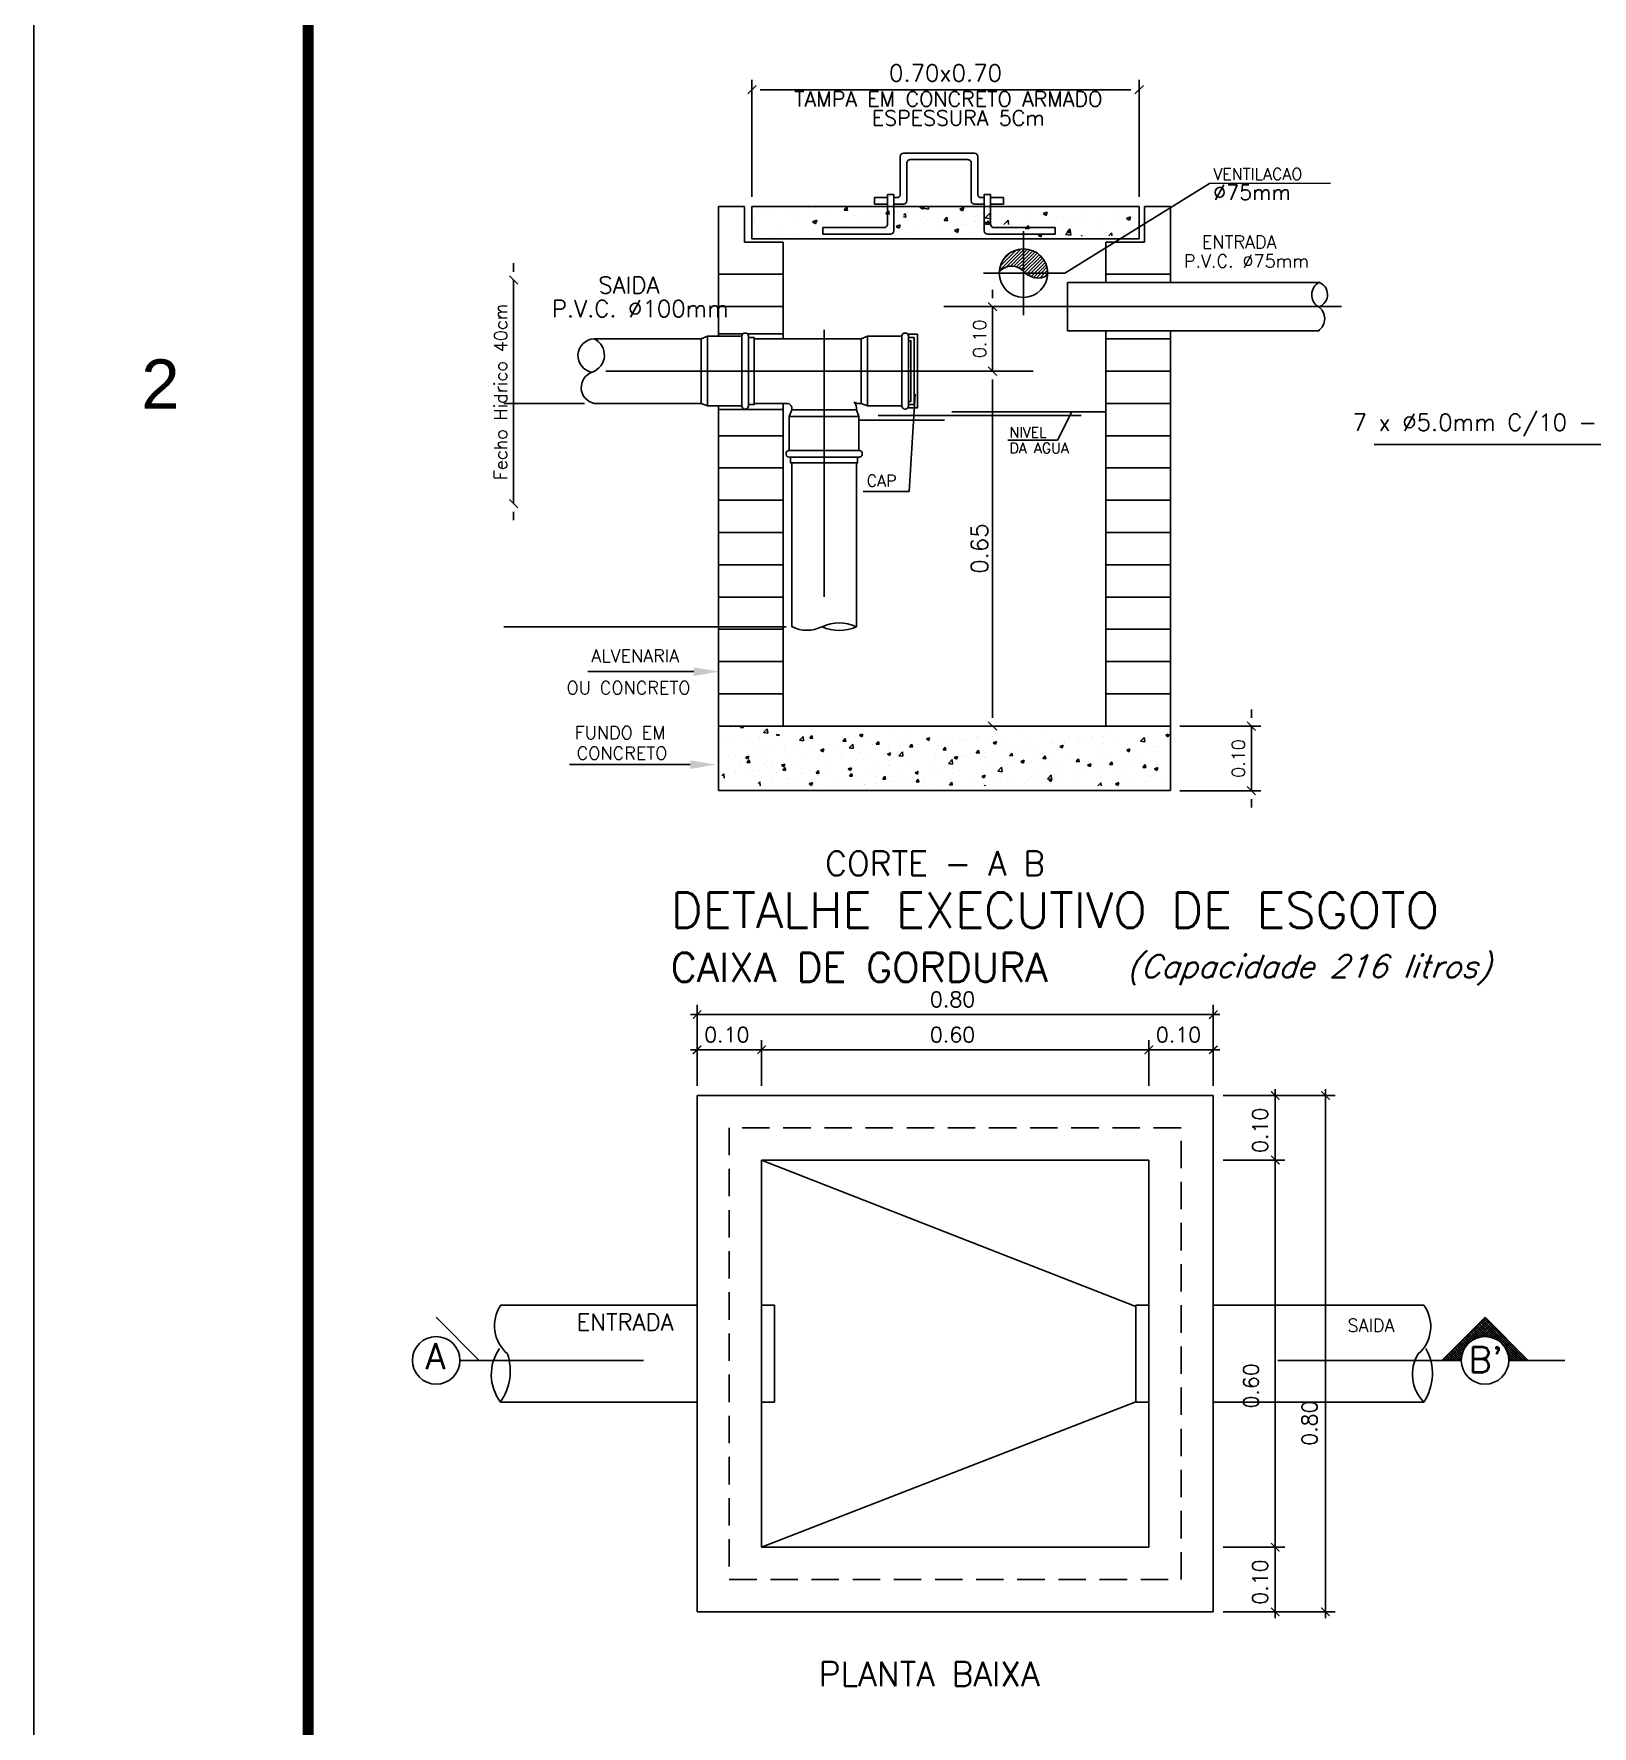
# Model space of a CAD drawing. Header units: millimetres. Extents: x 3923 to 4120, y 744 to 867.
# Drawn here: x 4036.32 to 4050.52, y 776.3 to 791.72 of the extents above; entities that cross this region are included whole.
import ezdxf
from ezdxf.enums import TextEntityAlignment as Align

# ---------------------------------------------------------------- set-up
doc = ezdxf.new("R2010")
doc.units = ezdxf.units.MM
doc.linetypes.add('CENTER2', pattern=[28.575, 19.05, -3.175, 3.175, -3.175])
doc.linetypes.add('HIDDEN', pattern=[0.375, 0.25, -0.125])
for name, color, linetype in [('A-LAYOUT', 7, 'Continuous'), ('DETALLHES_CAIXAS', 6, 'Continuous'), ("PRANCHA - PROJETU'S", 7, 'Continuous'), ('TXT_1', 2, 'Continuous'), ('TXT_2', 6, 'Continuous')]:
    doc.layers.add(name, color=color, linetype=linetype)
doc.styles.add('ADITIVOCAD', font='ROMANS.shx')
doc.styles.add('ARIAL', font='arial.ttf', dxfattribs={"height": 2})
doc.styles.add('ROMANS', font='romans__.ttf', dxfattribs={"height": 0.1})

# ---------------------------------------------------------------- blocks, each defined once
blk = doc.blocks.new('ADFSGASDFG')
at = {"layer": "PRANCHA - PROJETU'S", "color": 1}
blk.add_line((276.578, 107.346), (276.578, 47.946), dxfattribs=at)
at = {"layer": "PRANCHA - PROJETU'S", "color": 4, "const_width": 0.1}
blk.add_lwpolyline([(279.078, 106.346), (359.678, 106.346), (359.678, 48.946), (279.078, 48.946)], close=True, dxfattribs=at)
at = {"layer": "PRANCHA - PROJETU'S", "color": 50, "linetype": 'Continuous', "style": 'ARIAL'}
blk.add_text('2', height=0.45, dxfattribs=at).set_placement((277.732, 92.496), align=Align.MIDDLE)
blk = doc.blocks.new('*X860')
at = {"color": 0}
for p, q in [((189.809, 137.783), (190.139, 138.114)), ((189.823, 137.85), (190.072, 138.1)), ((189.872, 137.952), (189.97, 138.051)), ((189.912, 137.834), (190.181, 138.103)), ((189.98, 137.849), (190.181, 138.05)), ((190.031, 137.847), (190.181, 137.997)), ((190.074, 137.837), (190.181, 137.944)), ((190.181, 138.103), (190.194, 138.116)), ((190.181, 138.05), (190.242, 138.111)), ((190.181, 137.997), (190.286, 138.101)), ((190.181, 137.944), (190.325, 138.087)), ((190.181, 137.891), (190.361, 138.07)), ((190.181, 137.838), (190.394, 138.05)), ((190.181, 137.785), (190.424, 138.027)), ((190.198, 137.749), (190.451, 138.001)), ((190.244, 137.741), (190.476, 137.973)), ((190.297, 137.741), (190.498, 137.942)), ((190.112, 137.821), (190.181, 137.891)), ((190.144, 137.801), (190.181, 137.838)), ((190.173, 137.776), (190.181, 137.785)), ((190.227, 137.724), (190.244, 137.741)), ((190.259, 137.703), (190.297, 137.741)), ((190.295, 137.686), (190.35, 137.741)), ((190.335, 137.673), (190.403, 137.741)), ((190.35, 137.741), (190.517, 137.908)), ((190.38, 137.665), (190.456, 137.741)), ((190.403, 137.741), (190.533, 137.871)), ((190.433, 137.665), (190.509, 137.741)), ((190.456, 137.741), (190.545, 137.831)), ((190.5, 137.679), (190.556, 137.735)), ((190.509, 137.741), (190.554, 137.786))]:
    blk.add_line(p, q, dxfattribs=at)
blk = doc.blocks.new('*X858')
at = {"color": 0}
for p, q in [((101.59, 65.457), (101.923, 65.79)), ((101.608, 65.457), (101.932, 65.781)), ((101.626, 65.457), (101.941, 65.772)), ((101.643, 65.457), (101.95, 65.763)), ((101.661, 65.457), (101.958, 65.755)), ((101.878, 65.636), (101.822, 65.692)), ((101.892, 65.639), (101.831, 65.701)), ((101.908, 65.641), (101.84, 65.709)), ((101.847, 65.626), (101.967, 65.746)), ((101.925, 65.641), (101.848, 65.718)), ((101.944, 65.64), (101.857, 65.727)), ((101.966, 65.636), (101.866, 65.736)), ((101.874, 65.635), (101.976, 65.737)), ((101.993, 65.627), (101.875, 65.745)), ((102.035, 65.602), (101.884, 65.754)), ((102.198, 65.457), (101.893, 65.762)), ((101.897, 65.64), (101.985, 65.728)), ((102.216, 65.457), (101.901, 65.771)), ((102.233, 65.457), (101.91, 65.78)), ((101.916, 65.641), (101.994, 65.719)), ((102.251, 65.457), (101.919, 65.789)), ((101.933, 65.641), (102.003, 65.71)), ((101.949, 65.639), (102.011, 65.702)), ((101.964, 65.636), (102.02, 65.693)), ((101.744, 65.505), (101.689, 65.559)), ((101.748, 65.518), (101.698, 65.568)), ((101.753, 65.531), (101.707, 65.577)), ((101.759, 65.543), (101.716, 65.586)), ((101.765, 65.554), (101.725, 65.594)), ((101.772, 65.565), (101.733, 65.603)), ((101.78, 65.575), (101.742, 65.612)), ((101.788, 65.584), (101.751, 65.621)), ((101.797, 65.593), (101.76, 65.63)), ((101.807, 65.601), (101.769, 65.639)), ((101.817, 65.609), (101.778, 65.648)), ((101.827, 65.615), (101.787, 65.656)), ((101.839, 65.622), (101.795, 65.665)), ((101.851, 65.627), (101.804, 65.674)), ((101.864, 65.632), (101.813, 65.683)), ((101.978, 65.633), (102.029, 65.684)), ((101.991, 65.628), (102.038, 65.675)), ((102.003, 65.622), (102.047, 65.666)), ((102.015, 65.616), (102.056, 65.657)), ((102.025, 65.609), (102.065, 65.649)), ((102.036, 65.602), (102.073, 65.64)), ((102.045, 65.594), (102.082, 65.631)), ((102.054, 65.585), (102.091, 65.622)), ((102.062, 65.576), (102.1, 65.613)), ((102.18, 65.457), (102.067, 65.571)), ((102.07, 65.566), (102.109, 65.604)), ((102.077, 65.555), (102.118, 65.595)), ((102.084, 65.544), (102.126, 65.587)), ((102.09, 65.532), (102.135, 65.578)), ((102.095, 65.52), (102.144, 65.569)), ((102.099, 65.506), (102.153, 65.56)), ((101.597, 65.457), (101.592, 65.462)), ((101.615, 65.457), (101.601, 65.471)), ((101.632, 65.457), (101.61, 65.48)), ((101.65, 65.457), (101.619, 65.488)), ((101.668, 65.457), (101.627, 65.497)), ((101.685, 65.457), (101.636, 65.506)), ((101.703, 65.457), (101.645, 65.515)), ((101.721, 65.457), (101.654, 65.524)), ((101.737, 65.458), (101.663, 65.533)), ((101.738, 65.475), (101.672, 65.541)), ((101.679, 65.457), (101.753, 65.531)), ((101.74, 65.49), (101.68, 65.55)), ((101.696, 65.457), (101.744, 65.504)), ((101.714, 65.457), (101.739, 65.482)), ((101.732, 65.457), (101.737, 65.463)), ((102.163, 65.457), (102.092, 65.528)), ((102.145, 65.457), (102.1, 65.502)), ((102.102, 65.492), (102.162, 65.551)), ((102.127, 65.457), (102.104, 65.48)), ((102.105, 65.477), (102.171, 65.542)), ((102.106, 65.46), (102.179, 65.534)), ((102.109, 65.457), (102.106, 65.461)), ((102.121, 65.457), (102.188, 65.525)), ((102.138, 65.457), (102.197, 65.516)), ((102.156, 65.457), (102.206, 65.507)), ((102.174, 65.457), (102.215, 65.498)), ((102.191, 65.457), (102.224, 65.489)), ((102.209, 65.457), (102.232, 65.481)), ((102.227, 65.457), (102.241, 65.472)), ((102.244, 65.457), (102.25, 65.463))]:
    blk.add_line(p, q, dxfattribs=at)

msp = doc.modelspace()

# ---------------------------------------------------------------- linework, layer by layer
at = {"layer": 'A-LAYOUT', "linetype": 'ByBlock'}
for p, q in [((4042.906, 791.254), (4042.829, 791.177)), ((4042.868, 790.239), (4042.868, 791.304)), ((4046.358, 791.177), (4046.435, 791.254)), ((4046.397, 790.239), (4046.397, 791.304)), ((4042.944, 791.215), (4046.32, 791.215)), ((4040.696, 789.557), (4040.696, 789.633)), ((4040.658, 789.519), (4040.734, 789.442)), ((4040.696, 787.444), (4040.696, 789.48)), ((4045.059, 789.315), (4045.059, 789.392)), ((4045.237, 789.239), (4044.971, 789.239)), ((4045.021, 789.277), (4045.098, 789.201)), ((4045.059, 788.651), (4045.059, 789.239)), ((4044.988, 788.651), (4045.148, 788.651)), ((4044.988, 788.651), (4045.148, 788.651)), ((4045.098, 788.612), (4045.021, 788.689)), ((4045.098, 788.612), (4045.021, 788.689)), ((4045.059, 788.574), (4045.059, 785.492)), ((4045.059, 788.574), (4045.059, 788.498)), ((4041.341, 788.357), (4040.608, 788.357)), ((4040.734, 787.406), (4040.658, 787.482)), ((4040.696, 787.368), (4040.696, 787.291)), ((4043.179, 786.32), (4040.608, 786.32)), ((4047.419, 785.491), (4047.419, 785.567)), ((4045.021, 785.454), (4045.098, 785.377)), ((4045.051, 785.416), (4045.148, 785.416)), ((4046.768, 785.414), (4047.507, 785.414)), ((4047.381, 785.453), (4047.457, 785.376)), ((4047.419, 784.826), (4047.419, 785.414)), ((4046.768, 784.826), (4047.507, 784.826)), ((4047.457, 784.788), (4047.381, 784.864)), ((4047.419, 784.75), (4047.419, 784.673)), ((4042.308, 782.786), (4047.131, 782.786)), ((4042.367, 782.137), (4042.367, 782.874)), ((4047.072, 782.137), (4047.072, 782.874)), ((4042.308, 782.465), (4043.014, 782.465)), ((4042.367, 782.137), (4042.367, 782.553)), ((4042.896, 782.465), (4046.543, 782.465)), ((4042.955, 782.137), (4042.955, 782.553)), ((4042.955, 782.137), (4042.955, 782.553)), ((4046.425, 782.465), (4047.131, 782.465)), ((4046.484, 782.137), (4046.484, 782.553)), ((4046.484, 782.137), (4046.484, 782.553)), ((4047.072, 782.137), (4047.072, 782.553)), ((4047.161, 782.049), (4047.725, 782.049)), ((4047.161, 782.049), (4048.183, 782.049)), ((4047.637, 781.402), (4047.637, 782.107)), ((4048.094, 777.284), (4048.094, 782.107)), ((4047.637, 777.873), (4047.637, 781.519)), ((4047.161, 781.46), (4047.725, 781.46)), ((4047.161, 781.46), (4047.725, 781.46)), ((4047.637, 777.284), (4047.637, 777.99)), ((4047.161, 777.931), (4047.725, 777.931)), ((4047.161, 777.931), (4047.725, 777.931)), ((4047.161, 777.343), (4047.725, 777.343)), ((4047.161, 777.343), (4048.183, 777.343))]:
    msp.add_line(p, q, dxfattribs=at)
at = {"layer": 'A-LAYOUT'}
for p, q in [((4044.22, 790.607), (4044.22, 790.261)), ((4044.249, 790.637), (4044.896, 790.637)), ((4044.926, 790.607), (4044.926, 790.261)), ((4044.279, 790.548), (4044.279, 790.202)), ((4044.308, 790.578), (4044.837, 790.578)), ((4044.867, 790.548), (4044.867, 790.202)), ((4047.038, 790.362), (4045.72, 789.544)), ((4047.038, 790.362), (4048.14, 790.363)), ((4042.94, 790.146), (4042.94, 790.146)), ((4043.359, 790.147), (4043.359, 790.147)), ((4043.385, 790.142), (4043.385, 790.142)), ((4043.707, 790.117), (4043.733, 790.147)), ((4043.739, 790.114), (4043.733, 790.147)), ((4043.984, 790.232), (4044.102, 790.232)), ((4043.984, 790.232), (4043.984, 790.173)), ((4043.984, 790.173), (4044.102, 790.173)), ((4044.102, 790.261), (4044.161, 790.261)), ((4044.102, 789.988), (4044.102, 790.261)), ((4044.161, 789.929), (4044.161, 790.261)), ((4044.161, 790.232), (4044.19, 790.232)), ((4044.161, 790.173), (4044.249, 790.173)), ((4044.398, 790.146), (4044.418, 790.154)), ((4044.398, 790.146), (4044.424, 790.128)), ((4044.424, 790.128), (4044.433, 790.154)), ((4044.429, 790.135), (4044.447, 790.154)), ((4044.476, 790.127), (4044.473, 790.154)), ((4044.761, 790.128), (4044.798, 790.142)), ((4044.787, 790.11), (4044.798, 790.142)), ((4044.896, 790.173), (4044.984, 790.173)), ((4044.955, 790.232), (4044.984, 790.232)), ((4044.984, 790.261), (4045.043, 790.261)), ((4044.984, 789.929), (4044.984, 790.261)), ((4045.609, 790.151), (4045.017, 790.151)), ((4045.039, 790.155), (4045.039, 790.155)), ((4045.043, 789.988), (4045.043, 790.261)), ((4045.043, 790.232), (4045.161, 790.232)), ((4045.043, 790.173), (4045.161, 790.173)), ((4045.161, 790.232), (4045.161, 790.173)), ((4045.172, 790.172), (4045.172, 790.172)), ((4045.511, 790.163), (4045.511, 790.163)), ((4045.718, 790.149), (4045.718, 790.149)), ((4042.894, 790.041), (4042.894, 790.041)), ((4042.989, 790.091), (4042.989, 790.091)), ((4043.076, 790.089), (4043.076, 790.089)), ((4043.165, 790.078), (4043.165, 790.078)), ((4043.268, 789.999), (4043.268, 789.999)), ((4043.271, 790.079), (4043.271, 790.079)), ((4043.421, 790.011), (4043.458, 790.026)), ((4043.421, 790.011), (4043.447, 789.994)), ((4043.433, 790.112), (4043.433, 790.112)), ((4043.442, 790.139), (4043.442, 790.139)), ((4043.447, 789.993), (4043.458, 790.025)), ((4043.468, 790.025), (4043.468, 790.025)), ((4043.554, 790.068), (4043.554, 790.068)), ((4043.707, 790.117), (4043.739, 790.114)), ((4043.725, 790.127), (4043.725, 790.127)), ((4043.803, 790.069), (4043.803, 790.069)), ((4043.837, 790.056), (4043.837, 790.056)), ((4043.896, 790.01), (4043.896, 790.01)), ((4043.935, 790.087), (4043.935, 790.087)), ((4043.973, 790.013), (4043.973, 790.013)), ((4044.008, 790.115), (4044.008, 790.115)), ((4044.087, 790.084), (4044.113, 790.114)), ((4044.087, 790.084), (4044.119, 790.081)), ((4044.119, 790.081), (4044.113, 790.114)), ((4044.119, 790.044), (4044.119, 790.044)), ((4044.136, 790.113), (4044.136, 790.113)), ((4044.205, 790.063), (4044.205, 790.063)), ((4044.24, 790.047), (4044.24, 790.047)), ((4044.25, 790.071), (4044.264, 790.087)), ((4044.25, 790.056), (4044.27, 790.054)), ((4044.27, 790.054), (4044.264, 790.087)), ((4044.285, 790.123), (4044.285, 790.123)), ((4044.287, 790.093), (4044.287, 790.093)), ((4044.29, 790.103), (4044.29, 790.103)), ((4044.344, 790.097), (4044.344, 790.097)), ((4044.402, 790.032), (4044.402, 790.032)), ((4044.429, 790.135), (4044.476, 790.127)), ((4044.435, 789.998), (4044.435, 789.998)), ((4044.456, 790.026), (4044.456, 790.026)), ((4044.559, 790.13), (4044.559, 790.13)), ((4044.618, 790.024), (4044.644, 790.054)), ((4044.618, 790.024), (4044.65, 790.021)), ((4044.627, 790.085), (4044.627, 790.085)), ((4044.65, 790.021), (4044.644, 790.054)), ((4044.739, 790.014), (4044.739, 790.014)), ((4044.761, 790.128), (4044.787, 790.11)), ((4044.77, 790.042), (4044.77, 790.042)), ((4044.791, 789.99), (4044.791, 789.99)), ((4044.794, 790.086), (4044.794, 790.086)), ((4044.82, 789.988), (4044.82, 789.988)), ((4044.902, 790.06), (4044.902, 790.06)), ((4044.906, 790.015), (4044.906, 790.015)), ((4044.91, 790.073), (4044.91, 790.073)), ((4044.969, 790.089), (4044.969, 790.089)), ((4044.983, 789.986), (4045.005, 790.012)), ((4044.993, 790.047), (4045.035, 790.09)), ((4044.993, 790.047), (4045.041, 790.04)), ((4044.998, 789.991), (4045.023, 790.021)), ((4044.998, 789.991), (4045.03, 789.988)), ((4045.01, 789.986), (4045.005, 790.012)), ((4045.021, 790.002), (4045.021, 790.002)), ((4045.03, 789.988), (4045.023, 790.021)), ((4045.041, 790.04), (4045.035, 790.09)), ((4045.077, 790.074), (4045.077, 790.074)), ((4045.1, 790.043), (4045.1, 790.043)), ((4045.163, 789.986), (4045.202, 790.027)), ((4045.188, 790.003), (4045.188, 790.003)), ((4045.206, 789.986), (4045.202, 790.027)), ((4045.233, 789.99), (4045.233, 789.99)), ((4045.236, 790.123), (4045.236, 790.123)), ((4045.359, 790.062), (4045.359, 790.062)), ((4045.409, 790.096), (4045.409, 790.096)), ((4045.471, 789.991), (4045.471, 789.991)), ((4045.505, 789.987), (4045.505, 789.987)), ((4045.522, 790.086), (4045.559, 790.1)), ((4045.522, 790.086), (4045.548, 790.068)), ((4045.548, 790.068), (4045.559, 790.1)), ((4045.567, 790.034), (4045.567, 790.034)), ((4045.642, 790.05), (4045.642, 790.05)), ((4045.7, 790.051), (4045.7, 790.051)), ((4045.776, 790.024), (4045.776, 790.024)), ((4045.844, 790.033), (4045.844, 790.033)), ((4045.9, 790.078), (4045.9, 790.078)), ((4045.925, 790.038), (4045.925, 790.038)), ((4046.044, 790.058), (4046.044, 790.058)), ((4046.153, 790.086), (4046.153, 790.086)), ((4046.207, 790.026), (4046.207, 790.026)), ((4046.234, 790.122), (4046.234, 790.122)), ((4046.282, 790.043), (4046.319, 790.058)), ((4046.282, 790.043), (4046.309, 790.026)), ((4046.309, 790.025), (4046.319, 790.057)), ((4046.319, 790.097), (4046.319, 790.097)), ((4042.887, 789.865), (4042.887, 789.865)), ((4043.009, 789.853), (4043.013, 789.855)), ((4043.013, 789.853), (4043.013, 789.855)), ((4043.054, 789.882), (4043.054, 789.882)), ((4043.135, 789.981), (4043.135, 789.981)), ((4043.159, 789.902), (4043.159, 789.902)), ((4043.279, 789.904), (4043.279, 789.904)), ((4043.337, 789.87), (4043.337, 789.87)), ((4043.426, 789.936), (4043.426, 789.936)), ((4043.514, 789.9), (4043.514, 789.959)), ((4043.514, 789.959), (4044.073, 789.959)), ((4043.514, 789.9), (4044.132, 789.9)), ((4043.587, 789.957), (4043.587, 789.957)), ((4043.62, 789.858), (4043.62, 789.858)), ((4043.663, 789.86), (4043.663, 789.86)), ((4043.701, 789.976), (4043.701, 789.976)), ((4043.796, 789.878), (4043.796, 789.878)), ((4043.996, 789.904), (4043.996, 789.904)), ((4044.006, 789.877), (4044.006, 789.877)), ((4044.181, 789.969), (4044.219, 789.983)), ((4044.181, 789.969), (4044.202, 789.955)), ((4044.209, 789.955), (4044.219, 789.983)), ((4044.281, 789.917), (4044.281, 789.917)), ((4044.331, 789.948), (4044.331, 789.948)), ((4044.552, 789.954), (4044.552, 789.954)), ((4044.572, 789.86), (4044.572, 789.86)), ((4044.714, 789.933), (4044.751, 789.947)), ((4044.714, 789.933), (4044.74, 789.915)), ((4044.74, 789.915), (4044.751, 789.947)), ((4044.881, 789.913), (4044.881, 789.913)), ((4044.963, 789.878), (4044.963, 789.878)), ((4045.014, 789.9), (4045.631, 789.9)), ((4045.55, 789.857), (4045.017, 789.857)), ((4045.073, 789.959), (4045.631, 789.959)), ((4045.359, 789.949), (4045.385, 789.979)), ((4045.359, 789.949), (4045.391, 789.946)), ((4045.36, 789.889), (4045.36, 789.889)), ((4045.391, 789.946), (4045.385, 789.979)), ((4045.475, 789.891), (4045.507, 789.903)), ((4045.475, 789.891), (4045.501, 789.873)), ((4045.501, 789.873), (4045.511, 789.903)), ((4045.536, 789.98), (4045.536, 789.98)), ((4045.631, 789.9), (4045.631, 789.959)), ((4045.725, 789.896), (4045.767, 789.939)), ((4045.725, 789.896), (4045.772, 789.889)), ((4045.739, 789.915), (4045.764, 789.946)), ((4045.739, 789.915), (4045.771, 789.913)), ((4045.754, 789.979), (4045.754, 789.979)), ((4045.771, 789.912), (4045.765, 789.946)), ((4045.773, 789.889), (4045.767, 789.939)), ((4045.868, 789.884), (4045.875, 789.887)), ((4045.874, 789.884), (4045.875, 789.887)), ((4046.036, 789.967), (4046.036, 789.967)), ((4046.095, 789.913), (4046.095, 789.913)), ((4046.12, 789.884), (4046.144, 789.912)), ((4046.149, 789.884), (4046.144, 789.912)), ((4046.228, 789.93), (4046.228, 789.93)), ((4046.312, 789.921), (4046.312, 789.921)), ((4046.319, 789.955), (4046.319, 789.955)), ((4045.743, 789.459), (4048.037, 789.459)), ((4045.743, 789.018), (4045.743, 789.459)), ((4042.464, 788.968), (4042.464, 788.333)), ((4042.564, 788.989), (4042.782, 788.989)), ((4043.922, 788.968), (4043.922, 788.333)), ((4045.743, 789.018), (4048.037, 789.018)), ((4044.301, 787.554), (4044.355, 788.44)), ((4043.843, 788.238), (4043.208, 788.238)), ((4043.843, 788.203), (4044.624, 788.203)), ((4044.019, 788.247), (4045.868, 788.247)), ((4044.69, 788.279), (4046.094, 788.279)), ((4045.653, 788.021), (4045.784, 788.279)), ((4045.201, 788.021), (4045.653, 788.021)), ((4048.537, 787.983), (4051.145, 787.983)), ((4043.231, 787.814), (4043.231, 786.321)), ((4043.82, 787.561), (4043.82, 787.814)), ((4043.82, 787.561), (4043.82, 786.321)), ((4043.882, 787.554), (4044.301, 787.554)), ((4041.373, 785.912), (4042.337, 785.912)), ((4042.672, 785.402), (4042.672, 785.402)), ((4042.722, 785.403), (4042.722, 785.403)), ((4042.762, 785.403), (4042.77, 785.412)), ((4042.762, 785.403), (4042.788, 785.401)), ((4042.788, 785.401), (4042.786, 785.412)), ((4042.974, 785.357), (4043.007, 785.391)), ((4043.012, 785.351), (4043.007, 785.391)), ((4042.625, 785.29), (4042.625, 785.29)), ((4042.717, 785.262), (4042.717, 785.262)), ((4042.832, 785.311), (4042.832, 785.311)), ((4042.851, 785.28), (4042.851, 785.28)), ((4042.934, 785.292), (4042.934, 785.292)), ((4042.938, 785.325), (4042.938, 785.325)), ((4042.952, 785.219), (4042.952, 785.219)), ((4042.974, 785.357), (4043.012, 785.351)), ((4042.999, 785.331), (4042.999, 785.331)), ((4043.049, 785.332), (4043.049, 785.332)), ((4043.09, 785.332), (4043.098, 785.341)), ((4043.09, 785.332), (4043.115, 785.33)), ((4043.115, 785.329), (4043.113, 785.341)), ((4043.16, 785.24), (4043.16, 785.24)), ((4043.178, 785.209), (4043.178, 785.209)), ((4043.262, 785.221), (4043.262, 785.221)), ((4043.266, 785.254), (4043.266, 785.254)), ((4043.302, 785.286), (4043.335, 785.32)), ((4043.302, 785.286), (4043.339, 785.28)), ((4043.339, 785.28), (4043.335, 785.32)), ((4043.394, 785.305), (4043.414, 785.33)), ((4043.394, 785.305), (4043.419, 785.303)), ((4043.419, 785.303), (4043.414, 785.329)), ((4043.426, 785.275), (4043.426, 785.275)), ((4043.476, 785.248), (4043.476, 785.248)), ((4043.493, 785.195), (4043.523, 785.207)), ((4043.514, 785.181), (4043.523, 785.207)), ((4043.694, 785.31), (4043.694, 785.31)), ((4043.696, 785.279), (4043.696, 785.279)), ((4043.697, 785.279), (4043.718, 785.303)), ((4043.697, 785.279), (4043.723, 785.276)), ((4043.723, 785.276), (4043.718, 785.303)), ((4043.722, 785.206), (4043.722, 785.206)), ((4043.754, 785.216), (4043.787, 785.25)), ((4043.754, 785.216), (4043.791, 785.21)), ((4043.791, 785.21), (4043.787, 785.25)), ((4043.8, 785.324), (4043.8, 785.324)), ((4043.849, 785.332), (4043.872, 785.341)), ((4043.849, 785.332), (4043.87, 785.318)), ((4043.87, 785.318), (4043.878, 785.341)), ((4043.913, 785.309), (4043.913, 785.309)), ((4043.969, 785.248), (4043.969, 785.248)), ((4044.001, 785.252), (4044.021, 785.276)), ((4044.001, 785.252), (4044.026, 785.25)), ((4044.026, 785.25), (4044.022, 785.276)), ((4044.03, 785.339), (4044.03, 785.339)), ((4044.116, 785.214), (4044.116, 785.214)), ((4044.127, 785.336), (4044.127, 785.336)), ((4044.216, 785.29), (4044.216, 785.29)), ((4044.222, 785.228), (4044.222, 785.228)), ((4044.256, 785.329), (4044.256, 785.329)), ((4044.305, 785.225), (4044.325, 785.25)), ((4044.305, 785.225), (4044.33, 785.223)), ((4044.33, 785.223), (4044.325, 785.25)), ((4044.342, 785.227), (4044.342, 785.227)), ((4044.382, 785.249), (4044.382, 785.249)), ((4044.457, 785.298), (4044.487, 785.309)), ((4044.457, 785.298), (4044.479, 785.284)), ((4044.463, 785.333), (4044.463, 785.333)), ((4044.479, 785.284), (4044.487, 785.309)), ((4044.482, 785.32), (4044.482, 785.32)), ((4044.559, 785.257), (4044.559, 785.257)), ((4044.565, 785.24), (4044.565, 785.24)), ((4044.609, 785.199), (4044.629, 785.223)), ((4044.634, 785.197), (4044.629, 785.223)), ((4044.65, 785.284), (4044.65, 785.284)), ((4044.708, 785.31), (4044.708, 785.31)), ((4044.756, 785.298), (4044.756, 785.298)), ((4044.773, 785.284), (4044.773, 785.284)), ((4044.812, 785.282), (4044.812, 785.282)), ((4044.916, 785.319), (4044.916, 785.319)), ((4044.934, 785.301), (4044.934, 785.301)), ((4044.993, 785.316), (4044.993, 785.316)), ((4045.059, 785.325), (4045.059, 785.325)), ((4045.066, 785.264), (4045.096, 785.276)), ((4045.066, 785.264), (4045.087, 785.25)), ((4045.087, 785.25), (4045.096, 785.275)), ((4045.16, 785.291), (4045.16, 785.291)), ((4045.297, 785.339), (4045.297, 785.339)), ((4045.339, 785.222), (4045.339, 785.222)), ((4045.386, 785.282), (4045.386, 785.282)), ((4045.419, 785.232), (4045.419, 785.232)), ((4045.467, 785.219), (4045.467, 785.219)), ((4045.523, 785.329), (4045.523, 785.329)), ((4045.606, 785.257), (4045.606, 785.257)), ((4045.613, 785.272), (4045.613, 785.272)), ((4045.639, 785.264), (4045.639, 785.264)), ((4045.675, 785.23), (4045.704, 785.242)), ((4045.675, 785.23), (4045.696, 785.216)), ((4045.696, 785.216), (4045.704, 785.242)), ((4045.712, 785.271), (4045.712, 785.271)), ((4045.714, 785.261), (4045.714, 785.261)), ((4045.749, 785.319), (4045.749, 785.319)), ((4045.839, 785.263), (4045.839, 785.263)), ((4045.857, 785.293), (4045.857, 785.293)), ((4045.873, 785.292), (4045.873, 785.292)), ((4045.961, 785.304), (4045.961, 785.304)), ((4045.975, 785.31), (4045.975, 785.31)), ((4046.065, 785.253), (4046.065, 785.253)), ((4046.071, 785.32), (4046.071, 785.32)), ((4046.14, 785.328), (4046.14, 785.328)), ((4046.201, 785.3), (4046.201, 785.3)), ((4046.283, 785.196), (4046.313, 785.208)), ((4046.285, 785.211), (4046.285, 785.211)), ((4046.291, 785.244), (4046.291, 785.244)), ((4046.304, 785.182), (4046.313, 785.208)), ((4046.409, 785.278), (4046.442, 785.312)), ((4046.409, 785.278), (4046.447, 785.272)), ((4046.427, 785.291), (4046.427, 785.291)), ((4046.447, 785.272), (4046.442, 785.312)), ((4046.503, 785.241), (4046.503, 785.241)), ((4046.517, 785.234), (4046.517, 785.234)), ((4046.563, 785.231), (4046.563, 785.231)), ((4046.639, 785.333), (4046.66, 785.341)), ((4046.639, 785.333), (4046.66, 785.319)), ((4046.654, 785.281), (4046.654, 785.281)), ((4046.66, 785.319), (4046.668, 785.341)), ((4046.669, 785.245), (4046.669, 785.245)), ((4046.676, 785.331), (4046.684, 785.341)), ((4046.676, 785.331), (4046.688, 785.33)), ((4041.206, 785.064), (4042.305, 785.064)), ((4042.654, 785.15), (4042.654, 785.15)), ((4042.712, 785.121), (4042.712, 785.121)), ((4042.721, 785.144), (4042.721, 785.144)), ((4042.756, 785.057), (4042.756, 785.057)), ((4042.768, 785.064), (4042.768, 785.064)), ((4042.81, 785.13), (4042.839, 785.141)), ((4042.81, 785.13), (4042.831, 785.116)), ((4042.821, 785.084), (4042.842, 785.109)), ((4042.821, 785.084), (4042.846, 785.082)), ((4042.827, 785.158), (4042.827, 785.158)), ((4042.831, 785.116), (4042.84, 785.141)), ((4042.847, 785.082), (4042.842, 785.109)), ((4042.901, 785.192), (4042.901, 785.192)), ((4042.929, 785.151), (4042.929, 785.151)), ((4042.981, 785.078), (4042.981, 785.078)), ((4042.987, 785.179), (4042.987, 785.179)), ((4042.994, 785.054), (4042.994, 785.054)), ((4043.003, 785.099), (4043.003, 785.099)), ((4043.044, 785.191), (4043.044, 785.191)), ((4043.048, 785.073), (4043.048, 785.073)), ((4043.137, 785.059), (4043.167, 785.07)), ((4043.137, 785.059), (4043.158, 785.045)), ((4043.154, 785.087), (4043.154, 785.087)), ((4043.158, 785.045), (4043.167, 785.07)), ((4043.228, 785.121), (4043.228, 785.121)), ((4043.257, 785.08), (4043.257, 785.08)), ((4043.315, 785.108), (4043.315, 785.108)), ((4043.404, 785.2), (4043.404, 785.2)), ((4043.471, 785.107), (4043.471, 785.107)), ((4043.475, 785.163), (4043.475, 785.163)), ((4043.493, 785.195), (4043.514, 785.181)), ((4043.577, 785.07), (4043.577, 785.07)), ((4043.582, 785.143), (4043.582, 785.143)), ((4043.63, 785.19), (4043.63, 785.19)), ((4043.688, 785.157), (4043.688, 785.157)), ((4043.69, 785.138), (4043.69, 785.138)), ((4043.824, 785.113), (4043.824, 785.113)), ((4043.849, 785.178), (4043.849, 785.178)), ((4043.856, 785.181), (4043.856, 785.181)), ((4043.908, 785.168), (4043.908, 785.168)), ((4044.071, 785.155), (4044.071, 785.155)), ((4044.083, 785.171), (4044.083, 785.171)), ((4044.102, 785.161), (4044.131, 785.173)), ((4044.102, 785.161), (4044.123, 785.147)), ((4044.111, 785.06), (4044.111, 785.06)), ((4044.117, 785.054), (4044.117, 785.054)), ((4044.122, 785.195), (4044.122, 785.195)), ((4044.123, 785.147), (4044.131, 785.173)), ((4044.206, 785.145), (4044.239, 785.18)), ((4044.206, 785.145), (4044.243, 785.14)), ((4044.243, 785.14), (4044.239, 785.18)), ((4044.271, 785.082), (4044.271, 785.082)), ((4044.309, 785.162), (4044.309, 785.162)), ((4044.318, 785.197), (4044.318, 785.197)), ((4044.337, 785.086), (4044.337, 785.086)), ((4044.535, 785.152), (4044.535, 785.152)), ((4044.539, 785.117), (4044.539, 785.117)), ((4044.554, 785.116), (4044.554, 785.116)), ((4044.609, 785.199), (4044.634, 785.197)), ((4044.645, 785.131), (4044.645, 785.131)), ((4044.658, 785.075), (4044.691, 785.11)), ((4044.658, 785.075), (4044.695, 785.069)), ((4044.695, 785.069), (4044.691, 785.11)), ((4044.71, 785.128), (4044.74, 785.139)), ((4044.71, 785.128), (4044.731, 785.113)), ((4044.727, 785.092), (4044.727, 785.092)), ((4044.731, 785.113), (4044.74, 785.139)), ((4044.761, 785.142), (4044.761, 785.142)), ((4044.768, 785.143), (4044.768, 785.143)), ((4044.805, 785.152), (4044.805, 785.152)), ((4044.912, 785.172), (4044.933, 785.197)), ((4044.912, 785.172), (4044.938, 785.17)), ((4044.938, 785.17), (4044.933, 785.197)), ((4044.973, 785.134), (4044.973, 785.134)), ((4044.987, 785.133), (4044.987, 785.133)), ((4044.988, 785.175), (4044.988, 785.175)), ((4045.072, 785.187), (4045.072, 785.187)), ((4045.178, 785.201), (4045.178, 785.201)), ((4045.2, 785.064), (4045.2, 785.064)), ((4045.205, 785.205), (4045.205, 785.205)), ((4045.213, 785.123), (4045.213, 785.123)), ((4045.216, 785.146), (4045.236, 785.17)), ((4045.216, 785.146), (4045.241, 785.144)), ((4045.22, 785.176), (4045.22, 785.176)), ((4045.227, 785.055), (4045.227, 785.055)), ((4045.241, 785.143), (4045.237, 785.17)), ((4045.319, 785.094), (4045.349, 785.105)), ((4045.319, 785.094), (4045.34, 785.079)), ((4045.34, 785.079), (4045.349, 785.105)), ((4045.414, 785.091), (4045.414, 785.091)), ((4045.439, 785.114), (4045.439, 785.114)), ((4045.495, 785.09), (4045.495, 785.09)), ((4045.52, 785.119), (4045.54, 785.143)), ((4045.52, 785.119), (4045.545, 785.117)), ((4045.545, 785.117), (4045.54, 785.143)), ((4045.601, 785.104), (4045.601, 785.104)), ((4045.634, 785.123), (4045.634, 785.123)), ((4045.665, 785.104), (4045.665, 785.104)), ((4045.761, 785.125), (4045.761, 785.125)), ((4045.824, 785.093), (4045.844, 785.117)), ((4045.824, 785.093), (4045.849, 785.09)), ((4045.849, 785.09), (4045.844, 785.117)), ((4045.852, 785.152), (4045.852, 785.152)), ((4045.891, 785.095), (4045.891, 785.095)), ((4045.927, 785.06), (4045.957, 785.071)), ((4045.927, 785.06), (4045.949, 785.046)), ((4045.944, 785.051), (4045.944, 785.051)), ((4045.949, 785.045), (4045.957, 785.071)), ((4046.029, 785.161), (4046.029, 785.161)), ((4046.065, 785.18), (4046.065, 785.18)), ((4046.117, 785.085), (4046.117, 785.085)), ((4046.127, 785.066), (4046.148, 785.09)), ((4046.127, 785.066), (4046.153, 785.064)), ((4046.135, 785.175), (4046.135, 785.175)), ((4046.153, 785.064), (4046.148, 785.09)), ((4046.191, 785.093), (4046.191, 785.093)), ((4046.28, 785.07), (4046.28, 785.07)), ((4046.283, 785.196), (4046.304, 785.182)), ((4046.295, 785.196), (4046.295, 785.196)), ((4046.343, 785.076), (4046.343, 785.076)), ((4046.431, 785.039), (4046.452, 785.064)), ((4046.438, 785.136), (4046.438, 785.136)), ((4046.451, 785.064), (4046.451, 785.064)), ((4046.456, 785.037), (4046.452, 785.064)), ((4046.498, 785.1), (4046.498, 785.1)), ((4046.557, 785.078), (4046.557, 785.078)), ((4046.569, 785.066), (4046.569, 785.066)), ((4046.685, 785.178), (4046.685, 785.178)), ((4042.596, 784.963), (4042.611, 784.979)), ((4042.61, 784.977), (4042.61, 784.977)), ((4042.616, 784.942), (4042.612, 784.979)), ((4042.632, 785.017), (4042.632, 785.017)), ((4042.707, 784.98), (4042.707, 784.98)), ((4042.716, 784.991), (4042.716, 784.991)), ((4042.858, 785.007), (4042.858, 785.007)), ((4042.876, 785.012), (4042.876, 785.012)), ((4042.924, 785.01), (4042.924, 785.01)), ((4042.924, 784.892), (4042.939, 784.907)), ((4042.937, 784.906), (4042.937, 784.906)), ((4042.943, 784.87), (4042.939, 784.907)), ((4042.959, 784.946), (4042.959, 784.946)), ((4043.034, 784.909), (4043.034, 784.909)), ((4043.039, 785.05), (4043.039, 785.05)), ((4043.043, 784.92), (4043.043, 784.92)), ((4043.083, 784.985), (4043.083, 784.985)), ((4043.096, 784.993), (4043.096, 784.993)), ((4043.149, 785.013), (4043.169, 785.038)), ((4043.149, 785.013), (4043.174, 785.011)), ((4043.174, 785.011), (4043.169, 785.037)), ((4043.185, 784.936), (4043.185, 784.936)), ((4043.203, 784.941), (4043.203, 784.941)), ((4043.251, 784.939), (4043.251, 784.939)), ((4043.322, 784.983), (4043.322, 784.983)), ((4043.33, 785.028), (4043.33, 785.028)), ((4043.39, 784.888), (4043.42, 784.9)), ((4043.411, 784.926), (4043.411, 784.926)), ((4043.411, 784.874), (4043.42, 784.9)), ((4043.452, 784.987), (4043.473, 785.011)), ((4043.452, 784.987), (4043.478, 784.984)), ((4043.465, 784.966), (4043.465, 784.966)), ((4043.471, 784.976), (4043.471, 784.976)), ((4043.478, 784.984), (4043.473, 785.011)), ((4043.548, 784.974), (4043.548, 784.974)), ((4043.577, 784.99), (4043.577, 784.99)), ((4043.637, 784.917), (4043.637, 784.917)), ((4043.685, 784.998), (4043.685, 784.998)), ((4043.737, 785.011), (4043.737, 785.011)), ((4043.739, 784.922), (4043.739, 784.922)), ((4043.746, 785.025), (4043.775, 785.036)), ((4043.746, 785.025), (4043.767, 785.011)), ((4043.756, 784.96), (4043.776, 784.984)), ((4043.756, 784.96), (4043.781, 784.958)), ((4043.767, 785.011), (4043.776, 785.036)), ((4043.774, 784.964), (4043.774, 784.964)), ((4043.781, 784.958), (4043.777, 784.984)), ((4043.863, 784.907), (4043.863, 784.907)), ((4043.903, 785.027), (4043.903, 785.027)), ((4043.986, 784.964), (4043.986, 784.964)), ((4044, 784.955), (4044, 784.955)), ((4044.005, 785.047), (4044.005, 785.047)), ((4044.06, 784.933), (4044.08, 784.958)), ((4044.06, 784.933), (4044.085, 784.931)), ((4044.085, 784.931), (4044.08, 784.958)), ((4044.089, 784.898), (4044.089, 784.898)), ((4044.112, 784.913), (4044.112, 784.913)), ((4044.16, 784.915), (4044.16, 784.915)), ((4044.226, 784.945), (4044.226, 784.945)), ((4044.233, 785.007), (4044.233, 785.007)), ((4044.331, 784.945), (4044.331, 784.945)), ((4044.354, 784.991), (4044.384, 785.002)), ((4044.354, 784.991), (4044.375, 784.977)), ((4044.364, 784.907), (4044.384, 784.931)), ((4044.364, 784.907), (4044.389, 784.905)), ((4044.376, 784.977), (4044.384, 785.002)), ((4044.389, 784.905), (4044.384, 784.931)), ((4044.427, 784.95), (4044.427, 784.95)), ((4044.452, 784.936), (4044.452, 784.936)), ((4044.48, 785.049), (4044.48, 785.049)), ((4044.533, 784.964), (4044.533, 784.964)), ((4044.549, 784.975), (4044.549, 784.975)), ((4044.667, 784.88), (4044.688, 784.905)), ((4044.678, 784.926), (4044.678, 784.926)), ((4044.693, 784.878), (4044.688, 784.905)), ((4044.694, 784.985), (4044.694, 784.985)), ((4044.763, 785.002), (4044.763, 785.002)), ((4044.904, 784.916), (4044.904, 784.916)), ((4044.961, 785.02), (4044.961, 785.02)), ((4044.963, 784.957), (4044.993, 784.968)), ((4044.963, 784.957), (4044.984, 784.943)), ((4044.983, 785.034), (4044.983, 785.034)), ((4044.984, 784.943), (4044.993, 784.968)), ((4045.067, 785.034), (4045.067, 785.034)), ((4045.11, 785.005), (4045.143, 785.04)), ((4045.11, 785.005), (4045.147, 784.999)), ((4045.13, 784.907), (4045.13, 784.907)), ((4045.147, 784.999), (4045.143, 785.04)), ((4045.195, 784.923), (4045.195, 784.923)), ((4045.203, 784.924), (4045.203, 784.924)), ((4045.356, 784.897), (4045.356, 784.897)), ((4045.383, 784.923), (4045.383, 784.923)), ((4045.409, 784.95), (4045.409, 784.95)), ((4045.45, 784.966), (4045.45, 784.966)), ((4045.489, 784.937), (4045.489, 784.937)), ((4045.562, 784.935), (4045.594, 784.97)), ((4045.562, 784.935), (4045.599, 784.929)), ((4045.572, 784.923), (4045.601, 784.935)), ((4045.572, 784.923), (4045.593, 784.909)), ((4045.593, 784.909), (4045.601, 784.934)), ((4045.599, 784.929), (4045.595, 784.969)), ((4045.629, 784.982), (4045.629, 784.982)), ((4045.65, 784.958), (4045.65, 784.958)), ((4045.697, 785.009), (4045.697, 785.009)), ((4045.798, 784.916), (4045.798, 784.916)), ((4045.846, 785.011), (4045.846, 785.011)), ((4045.917, 784.994), (4045.917, 784.994)), ((4046.019, 784.87), (4046.046, 784.899)), ((4046.023, 785.008), (4046.023, 785.008)), ((4046.045, 784.958), (4046.045, 784.958)), ((4046.05, 784.87), (4046.047, 784.899)), ((4046.055, 784.898), (4046.055, 784.898)), ((4046.06, 785.039), (4046.06, 785.039)), ((4046.18, 784.889), (4046.21, 784.901)), ((4046.184, 785.029), (4046.184, 785.029)), ((4046.201, 784.875), (4046.21, 784.901)), ((4046.275, 784.929), (4046.275, 784.929)), ((4046.292, 785), (4046.292, 785)), ((4046.34, 784.897), (4046.34, 784.897)), ((4046.431, 785.039), (4046.456, 785.037)), ((4046.446, 784.911), (4046.446, 784.911)), ((4046.493, 784.959), (4046.493, 784.959)), ((4046.536, 785.026), (4046.566, 785.037)), ((4046.536, 785.026), (4046.557, 785.012)), ((4046.539, 785.043), (4046.539, 785.043)), ((4046.557, 785.012), (4046.566, 785.037)), ((4046.606, 784.932), (4046.606, 784.932)), ((4043.39, 784.888), (4043.411, 784.874)), ((4043.492, 784.88), (4043.492, 784.88)), ((4043.893, 784.88), (4043.893, 784.88)), ((4043.898, 784.886), (4043.898, 784.886)), ((4043.999, 784.893), (4043.999, 784.893)), ((4044.315, 784.888), (4044.315, 784.888)), ((4044.542, 784.879), (4044.542, 784.879)), ((4044.667, 784.88), (4044.693, 784.878)), ((4044.956, 784.881), (4044.956, 784.881)), ((4044.978, 784.893), (4044.978, 784.893)), ((4044.985, 784.87), (4044.991, 784.878)), ((4044.993, 784.87), (4044.992, 784.878)), ((4045.116, 784.888), (4045.116, 784.888)), ((4045.551, 784.873), (4045.551, 784.873)), ((4045.583, 784.888), (4045.583, 784.888)), ((4045.809, 784.878), (4045.809, 784.878)), ((4045.841, 784.87), (4045.841, 784.87)), ((4046.18, 784.889), (4046.201, 784.875)), ((4042.955, 781.46), (4046.367, 780.125)), ((4042.367, 780.137), (4040.577, 780.137)), ((4043.073, 780.137), (4042.955, 780.137)), ((4043.073, 780.137), (4043.073, 779.255)), ((4046.367, 779.255), (4046.367, 780.137)), ((4046.484, 780.137), (4046.367, 780.137)), ((4048.992, 780.137), (4047.072, 780.137)), ((4042.367, 779.255), (4040.577, 779.255)), ((4046.367, 779.256), (4042.955, 777.931)), ((4043.073, 779.255), (4042.955, 779.255)), ((4046.484, 779.255), (4046.367, 779.255)), ((4048.992, 779.255), (4047.072, 779.255))]:
    msp.add_line(p, q, dxfattribs=at)
at = {"layer": 'A-LAYOUT', "linetype": 'CENTER2'}
for p, q in [((4045.342, 789.926), (4045.342, 789.162)), ((4044.977, 789.544), (4045.72, 789.544)), ((4044.617, 789.239), (4048.24, 789.239)), ((4043.525, 786.594), (4043.525, 789.028)), ((4041.535, 788.651), (4045.431, 788.651))]:
    msp.add_line(p, q, dxfattribs=at)
at = {"layer": 'A-LAYOUT', "linetype": 'HIDDEN'}
for p, q in [((4042.661, 781.755), (4042.661, 777.637)), ((4046.778, 781.755), (4042.661, 781.755)), ((4046.778, 777.637), (4046.778, 781.755)), ((4042.661, 777.637), (4046.778, 777.637))]:
    msp.add_line(p, q, dxfattribs=at)
at = {"layer": 'A-LAYOUT'}
for points in [[(4041.43, 788.945), (4042.405, 788.945)], [(4042.776, 788.968), (4042.464, 788.968), (4042.405, 788.945), (4042.405, 788.357), (4042.464, 788.333), (4042.776, 788.333)], [(4042.835, 788.956), (4042.888, 788.956), (4042.888, 788.345), (4042.835, 788.345)], [(4042.888, 788.945), (4043.863, 788.945)], [(4044.234, 788.968), (4043.922, 788.968), (4043.863, 788.945), (4043.863, 788.357), (4043.922, 788.333), (4044.234, 788.333)], [(4044.293, 788.986), (4044.375, 788.986), (4044.375, 788.315), (4044.293, 788.315)], [(4044.293, 788.956), (4044.346, 788.956), (4044.346, 788.345), (4044.293, 788.345)], [(4044.293, 788.927), (4044.316, 788.927), (4044.316, 788.374), (4044.293, 788.374)], [(4041.43, 788.357), (4042.405, 788.357)], [(4043.843, 787.926), (4043.843, 788.238), (4043.82, 788.297), (4043.231, 788.297), (4043.208, 788.238), (4043.208, 787.926)], [(4043.831, 787.867), (4043.831, 787.814), (4043.22, 787.814), (4043.22, 787.867)]]:
    msp.add_lwpolyline(points, dxfattribs=at)
for points in [[(4042.802, 788.305), (4042.808, 788.305, 0.414214), (4042.835, 788.331), (4042.835, 788.972, 0.414214), (4042.808, 788.998), (4042.802, 788.998, 0.414214), (4042.776, 788.972), (4042.776, 788.331, 0.414214)], [(4044.26, 788.305), (4044.266, 788.305, 0.414214), (4044.293, 788.331), (4044.293, 788.972, 0.414214), (4044.266, 788.998), (4044.26, 788.998, 0.414214), (4044.234, 788.972), (4044.234, 788.331, 0.414214)], [(4043.179, 787.899), (4043.179, 787.893, 0.414214), (4043.206, 787.867), (4043.847, 787.867, 0.414214), (4043.873, 787.893), (4043.873, 787.899, 0.414214), (4043.847, 787.926), (4043.206, 787.926, 0.414214)]]:
    msp.add_lwpolyline(points, format="xyb", close=True, dxfattribs=at)
for points in [[(4043.231, 788.297), (4043.231, 788.323, 0.193767), (4043.194, 788.357), (4042.888, 788.357)], [(4043.82, 788.297, 0.249457), (4043.8, 788.367, 0.160647), (4043.863, 788.357)]]:
    msp.add_lwpolyline(points, format="xyb", dxfattribs=at)
at = {"layer": 'A-LAYOUT', "linetype": 'ByBlock', "const_width": 0.0115}
for points in [[(4042.405, 782.824), (4042.329, 782.748)], [(4047.034, 782.748), (4047.111, 782.824)], [(4042.405, 782.503), (4042.329, 782.427)], [(4042.993, 782.503), (4042.917, 782.427)], [(4042.917, 782.427), (4042.993, 782.503)], [(4046.523, 782.503), (4046.446, 782.427)], [(4046.446, 782.427), (4046.523, 782.503)], [(4047.034, 782.427), (4047.111, 782.503)], [(4047.675, 782.01), (4047.599, 782.087)], [(4048.133, 782.01), (4048.056, 782.087)], [(4047.675, 781.422), (4047.599, 781.499)], [(4047.599, 781.499), (4047.675, 781.422)], [(4047.599, 777.97), (4047.675, 777.893)], [(4047.675, 777.893), (4047.599, 777.97)], [(4047.599, 777.381), (4047.675, 777.305)], [(4048.056, 777.381), (4048.133, 777.305)]]:
    msp.add_lwpolyline(points, dxfattribs=at)
at = {"layer": 'A-LAYOUT'}
msp.add_circle((4045.342, 789.544), 0.221, dxfattribs=at)
for centre, radius, start, end in [((4044.249, 790.607), 0.0294, 90, 180), ((4044.896, 790.607), 0.0294, 360, 90), ((4044.308, 790.548), 0.0294, 90, 180), ((4044.837, 790.548), 0.0294, 0, 90), ((4044.19, 790.261), 0.0294, 270, 0), ((4044.249, 790.202), 0.0294, 270, 0), ((4044.896, 790.202), 0.0294, 180, 270), ((4044.955, 790.261), 0.0294, 180, 270), ((4044.073, 789.988), 0.0294, 270, 0), ((4045.073, 789.988), 0.0294, 180, 270), ((4044.132, 789.929), 0.0294, 270, 0), ((4045.014, 789.929), 0.0294, 180, 270), ((4045.234, 789.463), 0.144, 41.3765, 141.0385), ((4045.475, 789.675), 0.176, 221.3765, 299.4853), ((4048.097, 789.346), 0.128, 117.9019, 236.9301), ((4047.994, 789.348), 0.119, 293.2479, 70.1992), ((4047.956, 789.129), 0.132, 303.0699, 56.9301), ((4041.435, 788.792), 0.153, 91.971, 261.4768), ((4041.359, 788.797), 0.164, 288.8635, 64.5843), ((4041.46, 788.501), 0.148, 108.8635, 258.1185), ((4043.369, 786.597), 0.308, 243.3781, 296.3135), ((4043.664, 786.002), 0.355, 63.9567, 116.3135), ((4043.662, 786.666), 0.379, 245.7192, 294.551), ((4040.854, 779.951), 0.333, 145.9888, 230.0652), ((4048.723, 779.944), 0.331, 311.1401, 35.7291), ((4040.901, 779.505), 0.409, 144.5889, 217.6466), ((4040.171, 779.537), 0.494, 325.2216, 18.6581), ((4049.243, 779.507), 0.356, 148.1249, 225.0838), ((4048.596, 779.515), 0.473, 326.7098, 28.8397)]:
    msp.add_arc(centre, radius, start, end, dxfattribs=at)
for points in [[(4042.337, 785.873), (4042.337, 785.951), (4042.573, 785.912)], [(4042.305, 785.104), (4042.305, 785.025), (4042.541, 785.064)]]:
    msp.add_solid(points, dxfattribs=at)
at = {"layer": 'DETALLHES_CAIXAS'}
for p, q in [((4042.564, 790.151), (4042.564, 788.968)), ((4042.564, 790.151), (4042.8, 790.151)), ((4042.8, 790.151), (4042.8, 789.827)), ((4042.868, 790.151), (4045.55, 790.151)), ((4042.868, 790.151), (4042.868, 789.857)), ((4045.075, 790.151), (4046.397, 790.151)), ((4046.397, 790.151), (4046.397, 789.857)), ((4046.446, 790.15), (4046.682, 790.15)), ((4046.446, 789.827), (4046.446, 790.15)), ((4046.682, 789.459), (4046.682, 790.15)), ((4042.868, 789.857), (4045.55, 789.857)), ((4045.017, 789.857), (4046.397, 789.857)), ((4042.8, 789.827), (4043.153, 789.827)), ((4043.153, 789.827), (4043.153, 788.945)), ((4046.094, 789.459), (4046.094, 789.827)), ((4046.094, 789.827), (4046.446, 789.827)), ((4042.564, 789.533), (4043.153, 789.533)), ((4046.094, 789.533), (4046.682, 789.533)), ((4042.564, 789.239), (4043.153, 789.239)), ((4042.829, 788.989), (4043.153, 788.989)), ((4046.094, 785.416), (4046.094, 789.018)), ((4046.094, 788.945), (4046.682, 788.945)), ((4046.682, 784.827), (4046.682, 789.018)), ((4046.094, 788.651), (4046.682, 788.651)), ((4042.564, 788.333), (4042.564, 784.827)), ((4042.564, 788.302), (4043.153, 788.302)), ((4043.153, 788.357), (4043.153, 785.416)), ((4046.094, 788.357), (4046.682, 788.357)), ((4042.564, 788.062), (4043.153, 788.062)), ((4046.094, 788.062), (4046.682, 788.062)), ((4042.564, 787.768), (4043.153, 787.768)), ((4046.094, 787.768), (4046.682, 787.768)), ((4042.564, 787.474), (4043.153, 787.474)), ((4046.094, 787.474), (4046.682, 787.474)), ((4042.564, 787.18), (4043.153, 787.18)), ((4046.094, 787.18), (4046.682, 787.18)), ((4042.564, 786.886), (4043.153, 786.886)), ((4046.094, 786.886), (4046.682, 786.886)), ((4042.564, 786.592), (4043.153, 786.592)), ((4046.094, 786.592), (4046.682, 786.592)), ((4042.564, 786.298), (4043.153, 786.298)), ((4046.094, 786.298), (4046.682, 786.298)), ((4042.564, 786.004), (4043.153, 786.004)), ((4046.094, 786.004), (4046.682, 786.004)), ((4042.564, 785.71), (4043.153, 785.71)), ((4046.094, 785.71), (4046.682, 785.71)), ((4042.564, 785.416), (4046.682, 785.416)), ((4042.564, 784.827), (4046.682, 784.827)), ((4042.367, 782.049), (4042.367, 777.343)), ((4047.072, 782.049), (4042.367, 782.049)), ((4047.072, 777.343), (4047.072, 782.049)), ((4042.955, 781.46), (4042.955, 777.931)), ((4046.484, 781.46), (4042.955, 781.46)), ((4046.484, 777.931), (4046.484, 781.46)), ((4042.955, 777.931), (4046.484, 777.931)), ((4042.367, 777.343), (4047.072, 777.343))]:
    msp.add_line(p, q, dxfattribs=at)
at = {"layer": 'TXT_1'}
for p, q in [((4039.99, 780.028), (4040.383, 779.635)), ((4049.549, 780.028), (4049.156, 779.635)), ((4049.942, 779.635), (4049.549, 780.028)), ((4040.207, 779.635), (4040.383, 779.635)), ((4049.333, 779.635), (4049.156, 779.635)), ((4049.942, 779.635), (4049.766, 779.635))]:
    msp.add_line(p, q, dxfattribs=at)
for centre in [(4039.99, 779.635), (4049.549, 779.635)]:
    msp.add_circle(centre, 0.217, dxfattribs=at)
at = {"layer": 'TXT_2', "linetype": 'CENTER2'}
for p, q in [((4041.878, 779.635), (4040.383, 779.635)), ((4047.661, 779.635), (4049.156, 779.635)), ((4049.942, 779.635), (4050.277, 779.635))]:
    msp.add_line(p, q, dxfattribs=at)

# ---------------------------------------------------------------- block references
at = {"layer": 'A-LAYOUT', "xscale": 0.5881812764932982, "yscale": 0.5881812764939669, "zscale": 0.5881812764938331}
msp.add_blockref('*X860', (3933.481, 708.527), dxfattribs=at)
at = {"layer": "PRANCHA - PROJETU'S", "color": 1}
msp.add_blockref('ADFSGASDFG', (3759.745, 696.04), dxfattribs=at)
at = {"layer": 'TXT_1', "xscale": -1.176362552986596, "yscale": 1.176362552987934, "zscale": 1.176362552987666}
msp.add_blockref('*X858', (4169.446, 702.634), dxfattribs=at)

# ---------------------------------------------------------------- texts
at = {"layer": 'A-LAYOUT', "linetype": 'ByBlock', "style": 'ROMANS'}
msp.add_text('0.70x0.70', height=0.1529, dxfattribs=at).set_placement((4044.632, 791.368), align=Align.MIDDLE_CENTER)
at = {"layer": 'A-LAYOUT', "style": 'ROMANS'}
for s, height, p in [('TAMPA EM CONCRETO ARMADO', 0.13763, (4043.253, 791.131)), ('ESPESSURA 5Cm', 0.13763, (4043.961, 790.958)), ('VENTILACAO', 0.1059, (4047.072, 790.447)), ('%%C75mm', 0.1376, (4047.072, 790.28)), ('ENTRADA ', 0.1176, (4046.968, 789.828)), ('P.V.C. %%C75mm', 0.11764, (4046.804, 789.654)), ('SAIDA ', 0.1529, (4041.468, 789.435)), ('P.V.C. %%C100mm', 0.15293, (4041.044, 789.22)), ('7 x %%C5.0mm C/10 - 0.60m', 0.15293, (4048.342, 788.184)), ('NIVEL', 0.0941, (4045.215, 788.093)), ('DA AGUA', 0.0941, (4045.215, 787.95)), ('CAP', 0.1059, (4043.913, 787.651)), ('ALVENARIA', 0.1176, (4041.403, 786.056)), ('OU CONCRETO', 0.11764, (4041.178, 785.765)), ('FUNDO EM', 0.1176, (4041.253, 785.356)), ('CONCRETO', 0.1176, (4041.27, 785.169)), ('ENTRADA ', 0.1529, (4041.269, 779.983)), ('SAIDA ', 0.1176, (4048.295, 779.954))]:
    msp.add_text(s, height=height, dxfattribs=at).set_placement(p, align=Align.MIDDLE_LEFT)
at = {"layer": 'A-LAYOUT', "linetype": 'ByBlock', "style": 'ROMANS'}
for s, height, p in [('Fecho Hidrico 40cm', 0.11764, (4040.578, 788.462)), ('0.10', 0.1176, (4044.942, 788.945)), ('0.65', 0.1529, (4044.942, 787.033)), ('0.10', 0.1176, (4047.301, 785.12))]:
    msp.add_text(s, height=height, rotation=90, dxfattribs=at).set_placement(p, align=Align.MIDDLE_CENTER)
at = {"layer": 'A-LAYOUT', "style": 'ROMANS'}
for s, p in [('0.80', (4044.49, 782.855)), ('0.10', (4042.432, 782.534)), ('0.60', (4044.49, 782.534)), ('0.10', (4046.549, 782.534))]:
    msp.add_text(s, height=0.1376, dxfattribs=at).set_placement(p)
for s, p in [('0.10', (4047.568, 781.525)), ('0.60', (4047.485, 779.196)), ('0.80', (4048.018, 778.856)), ('0.10', (4047.568, 777.408))]:
    msp.add_text(s, height=0.1376, rotation=90, dxfattribs=at).set_placement(p)
at = {"layer": 'TXT_1', "style": 'ADITIVOCAD'}
for s, height, p in [('CORTE - A B', 0.22057, (4044.537, 784.164)), ('A', 0.235, (4039.983, 779.673)), ("B'", 0.2353, (4049.554, 779.642)), ('PLANTA BAIXA', 0.22057, (4044.484, 776.777))]:
    msp.add_text(s, height=height, dxfattribs=at).set_placement(p, align=Align.MIDDLE)
at = {"layer": 'TXT_2', "style": 'ADITIVOCAD'}
for s, height, p in [('DETALHE EXECUTIVO DE ESGOTO', 0.3235, (4042.127, 783.576)), ('CAIXA DE GORDURA', 0.26468, (4042.127, 783.085))]:
    msp.add_text(s, height=height, dxfattribs=at).set_placement(p)
at = {"layer": 'TXT_2', "style": 'ADITIVOCAD', "oblique": 20}
msp.add_text('(Capacidade 216 litros)', height=0.20586, dxfattribs=at).set_placement((4046.284, 783.124))

doc.saveas('drawing.dxf')
